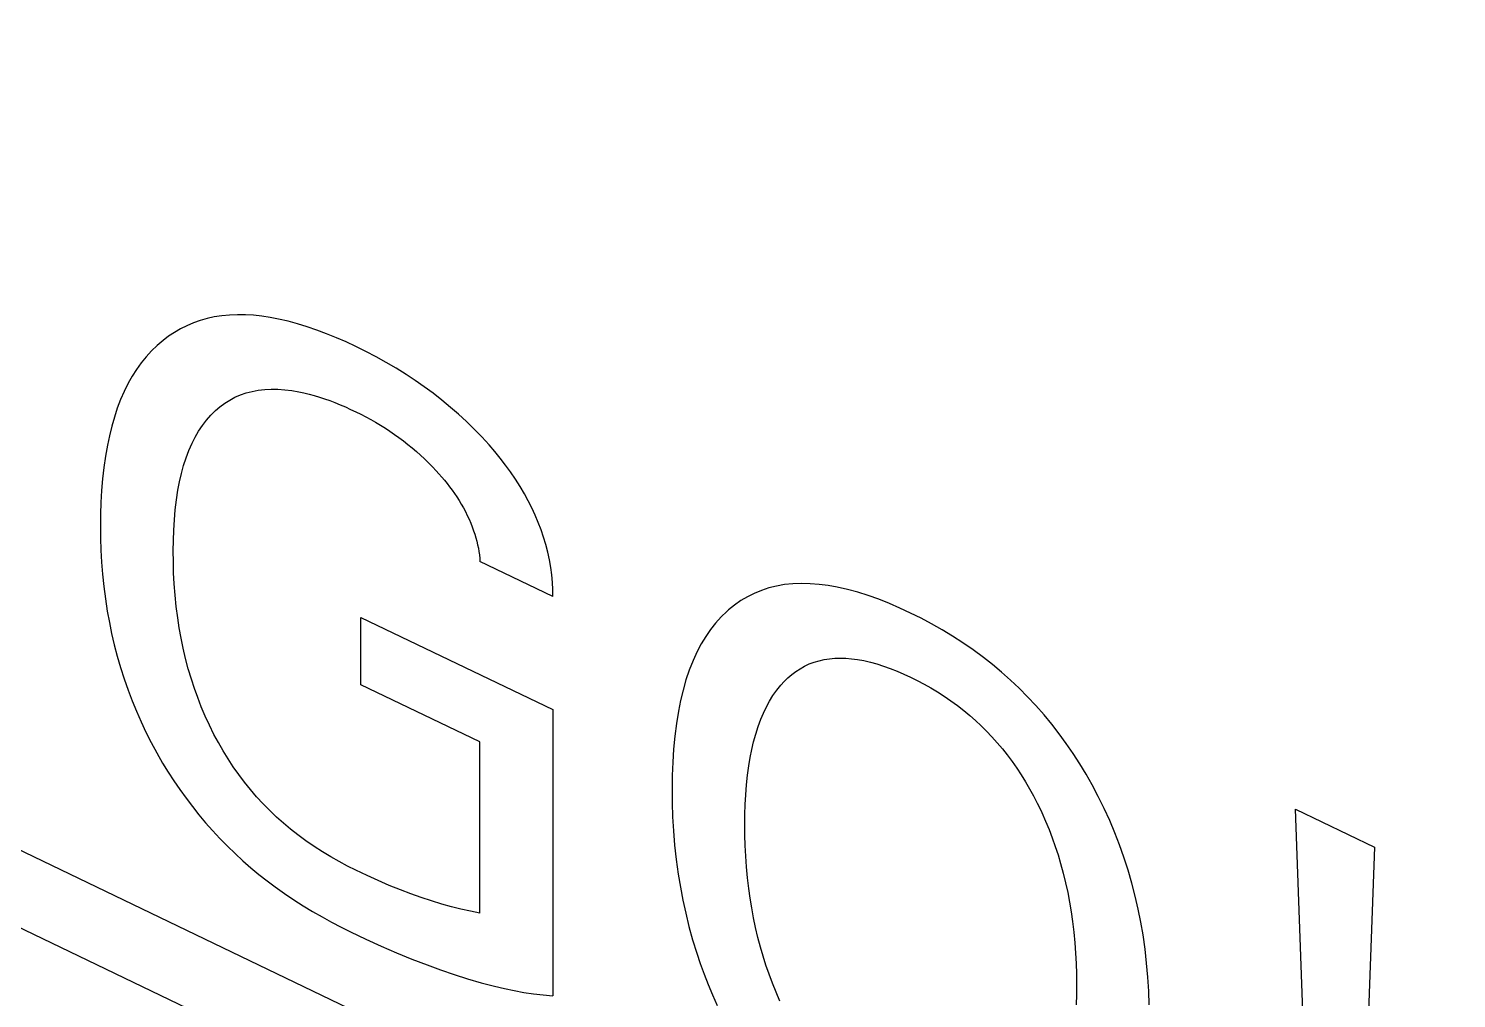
# Model space of a CAD drawing. Extents: x 0 to 420, y 0 to 297.
# Drawn here: x 160.08 to 166.68, y 137.87 to 142.36 of the extents above; entities that cross this region are included whole.
import ezdxf

# ---------------------------------------------------------------- set-up
doc = ezdxf.new("R2010")
doc.units = 0
doc.header["$LTSCALE"] = 23.1
doc.layers.add('40000_ISO', color=7, linetype='CONTINUOUS')

msp = doc.modelspace()

# ---------------------------------------------------------------- linework, layer by layer
at = {"layer": '40000_ISO', "color": 7, "linetype": 'CONTINUOUS'}
for p, q in [((151.239, 142.7894), (204.6505, 117.1157)), ((151.4456, 142.3318), (204.8571, 116.6581)), ((160.9044, 141.0155), (160.8723, 141.0063)), ((160.9375, 141.0227), (160.9044, 141.0155)), ((160.9722, 141.0281), (160.9375, 141.0227)), ((161.0077, 141.0315), (160.9722, 141.0281)), ((161.044, 141.033), (161.0077, 141.0315)), ((161.081, 141.0326), (161.044, 141.033)), ((161.1186, 141.0303), (161.081, 141.0326)), ((161.1568, 141.0264), (161.1186, 141.0303)), ((161.1954, 141.0207), (161.1568, 141.0264)), ((161.2344, 141.0133), (161.1954, 141.0207)), ((161.2782, 141.0033), (161.2344, 141.0133)), ((160.7536, 140.9517), (160.7266, 140.9338)), ((160.7817, 140.968), (160.7536, 140.9517)), ((160.8109, 140.9825), (160.7817, 140.968)), ((160.8411, 140.9953), (160.8109, 140.9825)), ((160.8723, 141.0063), (160.8411, 140.9953)), ((161.3224, 140.9914), (161.2782, 141.0033)), ((161.3668, 140.9777), (161.3224, 140.9914)), ((161.4115, 140.9623), (161.3668, 140.9777)), ((161.4563, 140.9454), (161.4115, 140.9623)), ((160.6734, 140.8911), (160.6476, 140.866)), ((160.7007, 140.9144), (160.6734, 140.8911)), ((160.7266, 140.9338), (160.7007, 140.9144)), ((161.5012, 140.927), (161.4563, 140.9454)), ((161.5463, 140.9073), (161.5012, 140.927)), ((161.5913, 140.8862), (161.5463, 140.9073)), ((161.638, 140.8631), (161.5913, 140.8862)), ((160.6232, 140.8392), (160.6002, 140.8107)), ((160.6476, 140.866), (160.6232, 140.8392)), ((161.6847, 140.8387), (161.638, 140.8631)), ((161.7312, 140.8129), (161.6847, 140.8387)), ((160.5787, 140.7807), (160.5586, 140.7491)), ((160.6002, 140.8107), (160.5787, 140.7807)), ((161.7776, 140.7856), (161.7312, 140.8129)), ((161.8239, 140.7567), (161.7776, 140.7856)), ((161.8655, 140.7292), (161.8239, 140.7567)), ((160.5399, 140.7161), (160.5215, 140.6791)), ((160.5586, 140.7491), (160.5399, 140.7161)), ((161.1118, 140.6791), (161.1405, 140.6844)), ((161.1405, 140.6844), (161.1701, 140.6878)), ((161.1701, 140.6878), (161.2004, 140.6892)), ((161.2004, 140.6892), (161.2315, 140.6888)), ((161.2315, 140.6888), (161.2632, 140.6866)), ((161.2632, 140.6866), (161.2953, 140.6826)), ((161.907, 140.7003), (161.8655, 140.7292)), ((161.9481, 140.67), (161.907, 140.7003)), ((160.5047, 140.6407), (160.4895, 140.6008)), ((160.5215, 140.6791), (160.5047, 140.6407)), ((160.9637, 140.6082), (160.9857, 140.6244)), ((160.9857, 140.6244), (161.0088, 140.6389)), ((161.0088, 140.6389), (161.033, 140.6517)), ((161.033, 140.6517), (161.0583, 140.6627)), ((161.0583, 140.6627), (161.0845, 140.6718)), ((161.0845, 140.6718), (161.1118, 140.6791)), ((161.2953, 140.6826), (161.3279, 140.677)), ((161.3279, 140.677), (161.3514, 140.6721)), ((161.3514, 140.6721), (161.375, 140.6664)), ((161.375, 140.6664), (161.3987, 140.6599)), ((161.3987, 140.6599), (161.4226, 140.6527)), ((161.4226, 140.6527), (161.4465, 140.6448)), ((161.4465, 140.6448), (161.4705, 140.6363)), ((161.4705, 140.6363), (161.4946, 140.6271)), ((161.4946, 140.6271), (161.5188, 140.6173)), ((161.9888, 140.6383), (161.9481, 140.67)), ((162.0289, 140.6051), (161.9888, 140.6383)), ((160.4759, 140.5597), (160.4637, 140.5174)), ((160.4895, 140.6008), (160.4759, 140.5597)), ((160.9011, 140.5462), (160.9213, 140.5692)), ((160.9213, 140.5692), (160.9429, 140.5905)), ((160.9429, 140.5905), (160.9637, 140.6082)), ((161.5188, 140.6173), (161.5429, 140.6069)), ((161.5429, 140.6069), (161.5671, 140.5959)), ((161.5671, 140.5959), (161.5913, 140.5844)), ((161.5913, 140.5844), (161.6141, 140.5731)), ((161.6141, 140.5731), (161.637, 140.5612)), ((161.637, 140.5612), (161.6598, 140.5489)), ((162.0658, 140.5729), (162.0289, 140.6051)), ((162.102, 140.5395), (162.0658, 140.5729)), ((160.4637, 140.5174), (160.4529, 140.4741)), ((160.8491, 140.468), (160.865, 140.4955)), ((160.865, 140.4955), (160.8824, 140.5216)), ((160.8824, 140.5216), (160.9011, 140.5462)), ((161.6598, 140.5489), (161.6825, 140.5359)), ((161.6825, 140.5359), (161.7052, 140.5224)), ((161.7052, 140.5224), (161.7278, 140.5083)), ((161.7278, 140.5083), (161.7488, 140.4945)), ((161.7488, 140.4945), (161.7696, 140.4802)), ((162.1376, 140.5047), (162.102, 140.5395)), ((162.1725, 140.4686), (162.1376, 140.5047)), ((160.4435, 140.4298), (160.4345, 140.3789)), ((160.4529, 140.4741), (160.4435, 140.4298)), ((160.82, 140.4061), (160.8345, 140.4392)), ((160.8345, 140.4392), (160.8491, 140.468)), ((161.7696, 140.4802), (161.7903, 140.4654)), ((161.7903, 140.4654), (161.8109, 140.4499)), ((161.8109, 140.4499), (161.8313, 140.4339)), ((161.8313, 140.4339), (161.8516, 140.4173)), ((162.2065, 140.4313), (162.1725, 140.4686)), ((162.2325, 140.4012), (162.2065, 140.4313)), ((160.4345, 140.3789), (160.4271, 140.3271)), ((160.7956, 140.336), (160.807, 140.3717)), ((160.807, 140.3717), (160.82, 140.4061)), ((161.8516, 140.4173), (161.8707, 140.401)), ((161.8707, 140.401), (161.8896, 140.3841)), ((161.8896, 140.3841), (161.9082, 140.3667)), ((161.9082, 140.3667), (161.9266, 140.3488)), ((162.2577, 140.3703), (162.2325, 140.4012)), ((162.2822, 140.3387), (162.2577, 140.3703)), ((160.4271, 140.3271), (160.4212, 140.2743)), ((160.7768, 140.2615), (160.7855, 140.2993)), ((160.7855, 140.2993), (160.7956, 140.336)), ((161.9266, 140.3488), (161.9447, 140.3304)), ((161.9447, 140.3304), (161.9625, 140.3115)), ((161.9625, 140.3115), (161.9753, 140.2974)), ((161.9753, 140.2974), (161.9879, 140.283)), ((162.3059, 140.3064), (162.2822, 140.3387)), ((162.3285, 140.2735), (162.3059, 140.3064)), ((160.4212, 140.2743), (160.4167, 140.2207)), ((160.7624, 140.178), (160.7694, 140.2229)), ((160.7694, 140.2229), (160.7768, 140.2615)), ((161.9879, 140.283), (162.0002, 140.2683)), ((162.0002, 140.2683), (162.0123, 140.2534)), ((162.0123, 140.2534), (162.0241, 140.2382)), ((162.0241, 140.2382), (162.0356, 140.2227)), ((162.0356, 140.2227), (162.0468, 140.207)), ((162.3499, 140.2399), (162.3285, 140.2735)), ((162.3702, 140.2057), (162.3499, 140.2399)), ((160.4136, 140.1662), (160.4119, 140.1111)), ((160.4167, 140.2207), (160.4136, 140.1662)), ((160.757, 140.1322), (160.7624, 140.178)), ((162.0468, 140.207), (162.0575, 140.1911)), ((162.0575, 140.1911), (162.0679, 140.1749)), ((162.0679, 140.1749), (162.0781, 140.158)), ((162.0781, 140.158), (162.0878, 140.1408)), ((162.3879, 140.1731), (162.3702, 140.2057)), ((162.4045, 140.1401), (162.3879, 140.1731)), ((160.4119, 140.1111), (160.4113, 140.0553)), ((160.7528, 140.0856), (160.757, 140.1322)), ((162.0878, 140.1408), (162.0971, 140.1235)), ((162.0971, 140.1235), (162.1058, 140.106)), ((162.1058, 140.106), (162.114, 140.0884)), ((162.4198, 140.1067), (162.4045, 140.1401)), ((162.4339, 140.0732), (162.4198, 140.1067)), ((160.4113, 140.0553), (160.412, 140.0009)), ((160.7483, 139.9903), (160.75, 140.0383)), ((160.75, 140.0383), (160.7528, 140.0856)), ((162.114, 140.0884), (162.1216, 140.0706)), ((162.1216, 140.0706), (162.1287, 140.0529)), ((162.1287, 140.0529), (162.1353, 140.0351)), ((162.1353, 140.0351), (162.1407, 140.0188)), ((162.4467, 140.0395), (162.4339, 140.0732)), ((162.4582, 140.0058), (162.4467, 140.0395)), ((160.412, 140.0009), (160.4137, 139.9459)), ((160.7477, 139.9418), (160.7483, 139.9903)), ((162.1407, 140.0188), (162.1456, 140.0026)), ((162.1456, 140.0026), (162.15, 139.9865)), ((162.15, 139.9865), (162.1539, 139.9704)), ((162.1539, 139.9704), (162.1572, 139.9544)), ((162.4684, 139.9721), (162.4582, 140.0058)), ((162.4778, 139.9362), (162.4684, 139.9721)), ((160.4137, 139.9459), (160.4168, 139.8904)), ((160.7482, 139.8914), (160.7477, 139.9418)), ((162.1572, 139.9544), (162.1599, 139.9386)), ((162.1599, 139.9386), (162.1621, 139.9229)), ((162.1621, 139.9229), (162.1637, 139.9074)), ((162.1637, 139.9074), (162.1647, 139.8921)), ((162.5011, 139.7304), (162.1647, 139.8921)), ((162.4857, 139.9006), (162.4778, 139.9362)), ((162.492, 139.8653), (162.4857, 139.9006)), ((160.4168, 139.8904), (160.4212, 139.8343)), ((160.4212, 139.8343), (160.427, 139.7777)), ((160.7497, 139.8405), (160.7482, 139.8914)), ((160.7525, 139.7891), (160.7497, 139.8405)), ((162.4967, 139.8306), (162.492, 139.8653)), ((162.4998, 139.7965), (162.4967, 139.8306)), ((160.427, 139.7777), (160.4343, 139.7207)), ((160.7565, 139.7373), (160.7525, 139.7891)), ((162.5013, 139.763), (162.4998, 139.7965)), ((162.5011, 139.7304), (162.5013, 139.763)), ((163.4989, 139.7706), (163.4646, 139.7593)), ((163.5344, 139.7794), (163.4989, 139.7706)), ((163.5717, 139.7858), (163.5344, 139.7794)), ((163.6101, 139.7897), (163.5717, 139.7858)), ((163.6495, 139.7912), (163.6101, 139.7897)), ((163.6897, 139.7903), (163.6495, 139.7912)), ((163.7307, 139.7872), (163.6897, 139.7903)), ((163.7723, 139.7818), (163.7307, 139.7872)), ((163.8145, 139.7744), (163.7723, 139.7818)), ((163.862, 139.7637), (163.8145, 139.7744)), ((163.9099, 139.7507), (163.862, 139.7637)), ((160.4343, 139.7207), (160.4433, 139.663)), ((160.7618, 139.6849), (160.7565, 139.7373)), ((163.3696, 139.7119), (163.3407, 139.6918)), ((163.4, 139.7299), (163.3696, 139.7119)), ((163.4316, 139.7457), (163.4, 139.7299)), ((163.4646, 139.7593), (163.4316, 139.7457)), ((163.9582, 139.7354), (163.9099, 139.7507)), ((164.0067, 139.718), (163.9582, 139.7354)), ((164.0555, 139.6986), (164.0067, 139.718)), ((164.1044, 139.6775), (164.0555, 139.6986)), ((160.4433, 139.663), (160.4526, 139.6117)), ((160.7686, 139.632), (160.7618, 139.6849)), ((160.7758, 139.5856), (160.7686, 139.632)), ((161.6139, 139.3236), (161.6139, 139.6347)), ((161.6139, 139.6347), (162.5011, 139.2082)), ((163.2782, 139.6364), (163.2528, 139.6081)), ((163.3052, 139.6625), (163.2782, 139.6364)), ((163.3133, 139.6696), (163.3052, 139.6625)), ((163.3407, 139.6918), (163.3133, 139.6696)), ((164.1533, 139.6547), (164.1044, 139.6775)), ((164.2021, 139.6305), (164.1533, 139.6547)), ((164.2507, 139.6047), (164.2021, 139.6305)), ((160.4526, 139.6117), (160.4633, 139.5601)), ((160.7841, 139.5389), (160.7758, 139.5856)), ((163.2291, 139.578), (163.2071, 139.5461)), ((163.2528, 139.6081), (163.2291, 139.578)), ((164.2992, 139.5772), (164.2507, 139.6047)), ((164.3475, 139.5481), (164.2992, 139.5772)), ((160.4633, 139.5601), (160.4754, 139.5081)), ((160.4754, 139.5081), (160.489, 139.4559)), ((160.7938, 139.4919), (160.7841, 139.5389)), ((163.1868, 139.5124), (163.168, 139.4771)), ((163.2071, 139.5461), (163.1868, 139.5124)), ((164.3956, 139.517), (164.3475, 139.5481)), ((164.4432, 139.4841), (164.3956, 139.517)), ((160.489, 139.4559), (160.5041, 139.4035)), ((160.8048, 139.4446), (160.7938, 139.4919)), ((160.8173, 139.3971), (160.8048, 139.4446)), ((163.1487, 139.4351), (163.1314, 139.3913)), ((163.168, 139.4771), (163.1487, 139.4351)), ((163.7079, 139.4277), (163.7307, 139.4344)), ((163.7307, 139.4344), (163.7542, 139.4396)), ((163.7542, 139.4396), (163.7784, 139.4434)), ((163.7784, 139.4434), (163.8033, 139.4456)), ((163.8033, 139.4456), (163.8287, 139.4464)), ((163.8287, 139.4464), (163.8547, 139.4457)), ((163.8547, 139.4457), (163.881, 139.4437)), ((163.881, 139.4437), (163.9078, 139.4403)), ((163.9078, 139.4403), (163.9377, 139.4349)), ((163.9377, 139.4349), (163.9679, 139.428)), ((164.4905, 139.4492), (164.4432, 139.4841)), ((164.5326, 139.4161), (164.4905, 139.4492)), ((160.5041, 139.4035), (160.5208, 139.351)), ((160.8314, 139.3494), (160.8173, 139.3971)), ((163.1314, 139.3913), (163.116, 139.3458)), ((163.5869, 139.355), (163.6049, 139.3705)), ((163.6049, 139.3705), (163.6237, 139.3847)), ((163.6237, 139.3847), (163.6434, 139.3976)), ((163.6434, 139.3976), (163.664, 139.4091)), ((163.664, 139.4091), (163.6855, 139.4192)), ((163.6855, 139.4192), (163.7079, 139.4277)), ((163.9679, 139.428), (163.9984, 139.4196)), ((163.9984, 139.4196), (164.0291, 139.4098)), ((164.0291, 139.4098), (164.06, 139.3987)), ((164.06, 139.3987), (164.091, 139.3864)), ((164.091, 139.3864), (164.1222, 139.3729)), ((164.1222, 139.3729), (164.1533, 139.3584)), ((164.5741, 139.3814), (164.5326, 139.4161)), ((164.615, 139.3451), (164.5741, 139.3814)), ((160.5208, 139.351), (160.5392, 139.2985)), ((160.8453, 139.3066), (160.8314, 139.3494)), ((160.8607, 139.2638), (160.8453, 139.3066)), ((162.1647, 139.0588), (161.6139, 139.3236)), ((163.1025, 139.2989), (163.0909, 139.2506)), ((163.116, 139.3458), (163.1025, 139.2989)), ((163.5353, 139.2977), (163.5538, 139.3207)), ((163.5538, 139.3207), (163.5699, 139.3384)), ((163.5699, 139.3384), (163.5869, 139.355)), ((164.1533, 139.3584), (164.1846, 139.3429)), ((164.1846, 139.3429), (164.2159, 139.3264)), ((164.2159, 139.3264), (164.247, 139.3088)), ((164.247, 139.3088), (164.2781, 139.2901)), ((164.6552, 139.3072), (164.615, 139.3451)), ((164.6944, 139.2678), (164.6552, 139.3072)), ((160.5392, 139.2985), (160.5577, 139.2497)), ((160.5577, 139.2497), (160.5777, 139.2009)), ((160.8773, 139.2211), (160.8607, 139.2638)), ((163.0909, 139.2506), (163.0809, 139.2011)), ((163.4876, 139.2207), (163.5022, 139.2476)), ((163.5022, 139.2476), (163.5181, 139.2733)), ((163.5181, 139.2733), (163.5353, 139.2977)), ((164.2781, 139.2901), (164.3089, 139.2703)), ((164.3089, 139.2703), (164.3395, 139.2494)), ((164.3395, 139.2494), (164.3699, 139.2272)), ((164.7328, 139.227), (164.6944, 139.2678)), ((160.5777, 139.2009), (160.5991, 139.1524)), ((160.8954, 139.1785), (160.8773, 139.2211)), ((160.915, 139.1361), (160.8954, 139.1785)), ((162.5011, 139.2082), (162.5011, 137.8861)), ((163.0809, 139.2011), (163.0716, 139.1439)), ((163.4618, 139.1635), (163.4741, 139.1926)), ((163.4741, 139.1926), (163.4876, 139.2207)), ((164.3699, 139.2272), (164.3999, 139.2037)), ((164.3999, 139.2037), (164.4267, 139.1814)), ((164.4267, 139.1814), (164.4532, 139.1581)), ((164.7699, 139.1847), (164.7328, 139.227)), ((164.8055, 139.1415), (164.7699, 139.1847)), ((160.5991, 139.1524), (160.6219, 139.1041)), ((160.6219, 139.1041), (160.6462, 139.0561)), ((160.936, 139.094), (160.915, 139.1361)), ((163.0716, 139.1439), (163.0642, 139.0854)), ((163.4385, 139.0956), (163.4495, 139.1301)), ((163.4495, 139.1301), (163.4618, 139.1635)), ((164.4532, 139.1581), (164.4792, 139.1337)), ((164.4792, 139.1337), (164.5047, 139.1085)), ((164.5047, 139.1085), (164.5296, 139.0823)), ((164.8398, 139.0971), (164.8055, 139.1415)), ((160.6462, 139.0561), (160.6718, 139.0086)), ((160.9565, 139.0557), (160.936, 139.094)), ((160.9782, 139.018), (160.9565, 139.0557)), ((162.1647, 138.2682), (162.1647, 139.0588)), ((163.0642, 139.0854), (163.0586, 139.0258)), ((163.4203, 139.0238), (163.4288, 139.0601)), ((163.4288, 139.0601), (163.4385, 139.0956)), ((164.5296, 139.0823), (164.5539, 139.0553)), ((164.5539, 139.0553), (164.5775, 139.0274)), ((164.8729, 139.0516), (164.8398, 139.0971)), ((164.9046, 139.0051), (164.8729, 139.0516)), ((160.6718, 139.0086), (160.6989, 138.9616)), ((161.0012, 138.9807), (160.9782, 139.018)), ((161.0253, 138.9441), (161.0012, 138.9807)), ((163.0586, 139.0258), (163.0548, 138.9653)), ((163.4066, 138.9487), (163.4129, 138.9866)), ((163.4129, 138.9866), (163.4203, 139.0238)), ((164.5775, 139.0274), (164.6003, 138.9987)), ((164.6003, 138.9987), (164.6227, 138.9687)), ((164.935, 138.9578), (164.9046, 139.0051)), ((160.6989, 138.9616), (160.7243, 138.9201)), ((160.7243, 138.9201), (160.7507, 138.8792)), ((161.0505, 138.9083), (161.0253, 138.9441)), ((161.0767, 138.8733), (161.0505, 138.9083)), ((163.0526, 138.9039), (163.0518, 138.8417)), ((163.0548, 138.9653), (163.0526, 138.9039)), ((163.396, 138.8604), (163.4007, 138.9049)), ((163.4007, 138.9049), (163.4066, 138.9487)), ((164.6227, 138.9687), (164.6443, 138.938)), ((164.6443, 138.938), (164.6649, 138.9066)), ((164.6649, 138.9066), (164.6847, 138.8747)), ((164.9641, 138.9097), (164.935, 138.9578)), ((164.9917, 138.861), (164.9641, 138.9097)), ((160.7507, 138.8792), (160.7782, 138.8389)), ((160.7782, 138.8389), (160.8067, 138.7993)), ((161.1041, 138.8393), (161.0767, 138.8733)), ((161.133, 138.8057), (161.1041, 138.8393)), ((163.0518, 138.8417), (163.0525, 138.7778)), ((163.3925, 138.8152), (163.396, 138.8604)), ((164.6847, 138.8747), (164.7035, 138.8424)), ((164.7035, 138.8424), (164.7215, 138.8097)), ((165.0207, 138.8062), (164.9917, 138.861)), ((160.8067, 138.7993), (160.8361, 138.7605)), ((161.1628, 138.7733), (161.133, 138.8057)), ((161.1935, 138.7421), (161.1628, 138.7733)), ((163.0525, 138.7778), (163.0546, 138.7132)), ((163.3901, 138.7694), (163.3925, 138.8152)), ((164.7215, 138.8097), (164.7385, 138.7767)), ((164.7385, 138.7767), (164.7546, 138.7435)), ((165.048, 138.751), (165.0207, 138.8062)), ((160.8361, 138.7605), (160.8663, 138.7225)), ((160.8663, 138.7225), (160.8975, 138.6854)), ((161.2249, 138.7121), (161.1935, 138.7421)), ((161.2569, 138.6834), (161.2249, 138.7121)), ((163.0546, 138.7132), (163.0584, 138.648)), ((163.3882, 138.6763), (163.3887, 138.7231)), ((163.3887, 138.7231), (163.3901, 138.7694)), ((164.7546, 138.7435), (164.7598, 138.7325)), ((164.7598, 138.7325), (164.7771, 138.6935)), ((165.0734, 138.6953), (165.048, 138.751)), ((166.0043, 136.7559), (165.9311, 138.7483)), ((165.9311, 138.7483), (166.2971, 138.5724)), ((160.8975, 138.6854), (160.9294, 138.6492)), ((160.9294, 138.6492), (160.9634, 138.6126)), ((161.2895, 138.656), (161.2569, 138.6834)), ((161.3225, 138.63), (161.2895, 138.656)), ((163.0584, 138.648), (163.0638, 138.5821)), ((163.3886, 138.6283), (163.3882, 138.6763)), ((164.7771, 138.6935), (164.7933, 138.6544)), ((164.7933, 138.6544), (164.8083, 138.6153)), ((165.0971, 138.6395), (165.0734, 138.6953)), ((165.1189, 138.5834), (165.0971, 138.6395)), ((160.9634, 138.6126), (160.9982, 138.5772)), ((160.9982, 138.5772), (161.0337, 138.5429)), ((161.3602, 138.6022), (161.3225, 138.63)), ((161.3982, 138.5761), (161.3602, 138.6022)), ((161.4365, 138.5515), (161.3982, 138.5761)), ((163.0638, 138.5821), (163.0711, 138.5156)), ((163.39, 138.5798), (163.3886, 138.6283)), ((163.3924, 138.5309), (163.39, 138.5798)), ((164.8083, 138.6153), (164.8222, 138.5761)), ((164.8222, 138.5761), (164.8349, 138.5369)), ((165.1389, 138.5273), (165.1189, 138.5834)), ((161.0337, 138.5429), (161.0698, 138.5097)), ((161.0698, 138.5097), (161.1064, 138.4778)), ((161.4751, 138.5283), (161.4365, 138.5515)), ((161.5137, 138.5064), (161.4751, 138.5283)), ((163.0711, 138.5156), (163.0803, 138.4484)), ((163.3958, 138.4816), (163.3924, 138.5309)), ((164.8349, 138.5369), (164.8466, 138.4978)), ((165.1584, 138.4667), (165.1389, 138.5273)), ((166.2971, 138.5724), (166.2239, 136.6503)), ((161.1064, 138.4778), (161.1434, 138.447)), ((161.1434, 138.447), (161.1809, 138.4175)), ((161.5525, 138.4857), (161.5137, 138.5064)), ((161.5913, 138.466), (161.5525, 138.4857)), ((161.6428, 138.4413), (161.5913, 138.466)), ((161.6942, 138.4182), (161.6428, 138.4413)), ((163.0803, 138.4484), (163.0901, 138.3885)), ((163.4004, 138.4318), (163.3958, 138.4816)), ((164.8466, 138.4978), (164.8589, 138.4526)), ((164.8589, 138.4526), (164.8699, 138.4076)), ((165.176, 138.4063), (165.1584, 138.4667)), ((161.1809, 138.4175), (161.2187, 138.3892)), ((161.2187, 138.3892), (161.2616, 138.3587)), ((161.7455, 138.3964), (161.6942, 138.4182)), ((161.7968, 138.3759), (161.7455, 138.3964)), ((161.8447, 138.3577), (161.7968, 138.3759)), ((163.0901, 138.3885), (163.1016, 138.3281)), ((163.4062, 138.3816), (163.4004, 138.4318)), ((163.4124, 138.3371), (163.4062, 138.3816)), ((164.8699, 138.4076), (164.8797, 138.3627)), ((165.1915, 138.3461), (165.176, 138.4063)), ((161.2616, 138.3587), (161.3047, 138.3298)), ((161.3047, 138.3298), (161.3481, 138.3022)), ((161.8926, 138.3405), (161.8447, 138.3577)), ((161.9403, 138.3246), (161.8926, 138.3405)), ((161.9879, 138.3099), (161.9403, 138.3246)), ((162.0325, 138.2974), (161.9879, 138.3099)), ((163.1016, 138.3281), (163.1148, 138.2673)), ((163.4196, 138.2922), (163.4124, 138.3371)), ((164.8797, 138.3627), (164.8882, 138.3182)), ((164.8882, 138.3182), (164.8955, 138.2739)), ((165.2052, 138.2862), (165.1915, 138.3461)), ((161.3481, 138.3022), (161.3916, 138.2759)), ((161.3916, 138.2759), (161.4353, 138.2508)), ((161.4353, 138.2508), (161.4792, 138.2267)), ((162.0768, 138.2862), (162.0325, 138.2974)), ((162.1209, 138.2764), (162.0768, 138.2862)), ((162.1647, 138.2682), (162.1209, 138.2764)), ((163.1148, 138.2673), (163.1298, 138.2062)), ((163.4279, 138.247), (163.4196, 138.2922)), ((163.4374, 138.2016), (163.4279, 138.247)), ((164.8955, 138.2739), (164.9018, 138.23)), ((165.217, 138.2267), (165.2052, 138.2862)), ((161.4792, 138.2267), (161.523, 138.2036)), ((161.523, 138.2036), (161.5669, 138.1815)), ((161.5669, 138.1815), (161.6377, 138.1473)), ((163.1298, 138.2062), (163.1468, 138.1448)), ((163.4482, 138.1559), (163.4374, 138.2016)), ((164.9018, 138.23), (164.9077, 138.1805)), ((164.9077, 138.1805), (164.9124, 138.1315)), ((165.2272, 138.1676), (165.217, 138.2267)), ((161.6377, 138.1473), (161.7084, 138.115)), ((161.7084, 138.115), (161.7791, 138.0846)), ((163.1468, 138.1448), (163.1657, 138.0833)), ((163.4603, 138.11), (163.4482, 138.1559)), ((164.9124, 138.1315), (164.9159, 138.083)), ((165.2366, 138.1017), (165.2272, 138.1676)), ((161.7791, 138.0846), (161.8496, 138.0558)), ((161.8496, 138.0558), (161.9201, 138.0287)), ((163.1657, 138.0833), (163.182, 138.0348)), ((163.4723, 138.0686), (163.4603, 138.11)), ((163.4854, 138.0272), (163.4723, 138.0686)), ((164.9159, 138.083), (164.9183, 138.0348)), ((165.2441, 138.0364), (165.2366, 138.1017)), ((161.9201, 138.0287), (161.9828, 138.0059)), ((161.9828, 138.0059), (162.0454, 137.9845)), ((162.0454, 137.9845), (162.1077, 137.9646)), ((163.182, 138.0348), (163.1997, 137.9864)), ((163.1997, 137.9864), (163.2186, 137.938)), ((163.4997, 137.9857), (163.4854, 138.0272)), ((163.5153, 137.9442), (163.4997, 137.9857)), ((164.9183, 138.0348), (164.9197, 137.9871)), ((164.9197, 137.9871), (164.9202, 137.9399)), ((165.2497, 137.9718), (165.2441, 138.0364)), ((162.1077, 137.9646), (162.1698, 137.9465)), ((162.1698, 137.9465), (162.2315, 137.9303)), ((162.2315, 137.9303), (162.2772, 137.9196)), ((162.2772, 137.9196), (162.3226, 137.9101)), ((163.2186, 137.938), (163.2389, 137.8897)), ((163.5321, 137.9027), (163.5153, 137.9442)), ((164.9202, 137.9399), (164.9198, 137.8921)), ((165.2535, 137.9078), (165.2497, 137.9718)), ((162.3226, 137.9101), (162.3677, 137.902)), ((162.3677, 137.902), (162.4125, 137.8952)), ((162.4125, 137.8952), (162.457, 137.8899)), ((162.457, 137.8899), (162.5011, 137.8861)), ((163.2389, 137.8897), (163.2606, 137.8417)), ((163.5503, 137.8614), (163.5321, 137.9027)), ((164.9198, 137.8921), (164.9185, 137.8448)), ((165.2558, 137.8445), (165.2535, 137.9078))]:
    msp.add_line(p, q, dxfattribs=at)

doc.saveas('drawing.dxf')
